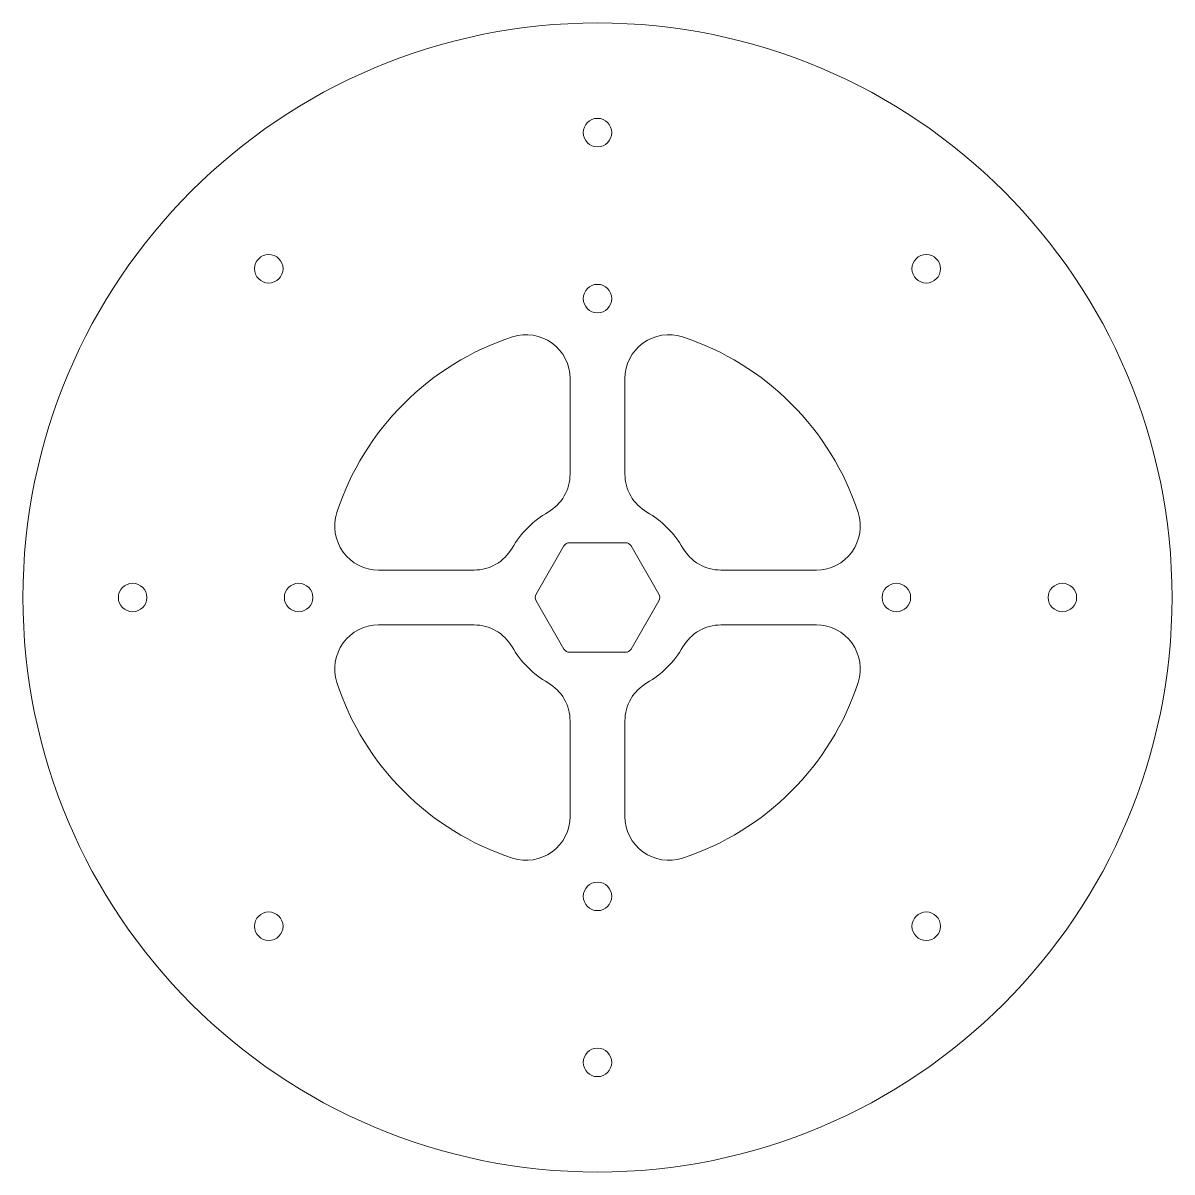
# Model space of a CAD drawing. Header units: inches. Extents: x -2.62 to 2.62, y -2.62 to 2.62.
import ezdxf

# ---------------------------------------------------------------- set-up
doc = ezdxf.new("R2010")
doc.units = ezdxf.units.IN
doc.header["$MEASUREMENT"] = 0

msp = doc.modelspace()

# ---------------------------------------------------------------- linework, layer by layer
at = {"color": 7, "linetype": 'Continuous', "lineweight": 15}
for p, q in [((-0.125, 0.5629), (-0.125, 0.9984)), ((0.125, 0.9984), (0.125, 0.5629)), ((-0.153, 0.235), (-0.28, 0.015)), ((0.127, 0.25), (-0.127, 0.25)), ((0.28, 0.015), (0.153, 0.235)), ((-0.9984, 0.125), (-0.5629, 0.125)), ((0.5629, 0.125), (0.9984, 0.125)), ((-0.28, -0.015), (-0.153, -0.235)), ((0.153, -0.235), (0.28, -0.015)), ((-0.5629, -0.125), (-0.9984, -0.125)), ((0.9984, -0.125), (0.5629, -0.125)), ((-0.127, -0.25), (0.127, -0.25)), ((-0.125, -0.9984), (-0.125, -0.5629)), ((0.125, -0.5629), (0.125, -0.9984))]:
    msp.add_line(p, q, dxfattribs=at)
for centre, radius in [((0, 0), 2.62), ((0, 2.12), 0.065), ((-1.4991, 1.4991), 0.065), ((1.4991, 1.4991), 0.065), ((0, 1.363), 0.065), ((-2.12, 0), 0.065), ((-1.363, 0), 0.065), ((1.363, 0), 0.065), ((2.12, 0), 0.065), ((0, -1.363), 0.065), ((-1.4991, -1.4991), 0.065), ((1.4991, -1.4991), 0.065), ((0, -2.12), 0.065)]:
    msp.add_circle(centre, radius, dxfattribs=at)
for centre, radius, start, end in [((0, 0), 1.25, 108.0305, 161.9695), ((-0.325, 0.9984), 0.2, 0, 108.0305), ((0.325, 0.9984), 0.2, 71.9695, 180), ((0, 0), 1.25, 18.0305, 71.9695), ((-0.325, 0.5629), 0.2, 300, 0), ((0.325, 0.5629), 0.2, 180, 240), ((-0.9984, 0.325), 0.2, 161.9695, 270), ((0, 0), 0.45, 120, 150), ((0, 0), 0.45, 30, 60), ((0.9984, 0.325), 0.2, 270, 18.0305), ((-0.5629, 0.325), 0.2, 270, 330), ((-0.127, 0.22), 0.03, 90, 150), ((0.127, 0.22), 0.03, 30, 90), ((0.5629, 0.325), 0.2, 210, 270), ((-0.254, 0), 0.03, 150, 210), ((0.254, 0), 0.03, 330, 30), ((-0.9984, -0.325), 0.2, 90, 198.0305), ((-0.5629, -0.325), 0.2, 30, 90), ((0.5629, -0.325), 0.2, 90, 150), ((0.9984, -0.325), 0.2, 341.9695, 90), ((0, 0), 0.45, 210, 240), ((-0.127, -0.22), 0.03, 210, 270), ((0.127, -0.22), 0.03, 270, 330), ((0, 0), 0.45, 300, 330), ((0, 0), 1.25, 198.0305, 251.9695), ((-0.325, -0.5629), 0.2, 0, 60), ((0.325, -0.5629), 0.2, 120, 180), ((0, 0), 1.25, 288.0305, 341.9695), ((-0.325, -0.9984), 0.2, 251.9695, 0), ((0.325, -0.9984), 0.2, 180, 288.0305)]:
    msp.add_arc(centre, radius, start, end, dxfattribs=at)

doc.saveas('drawing.dxf')
